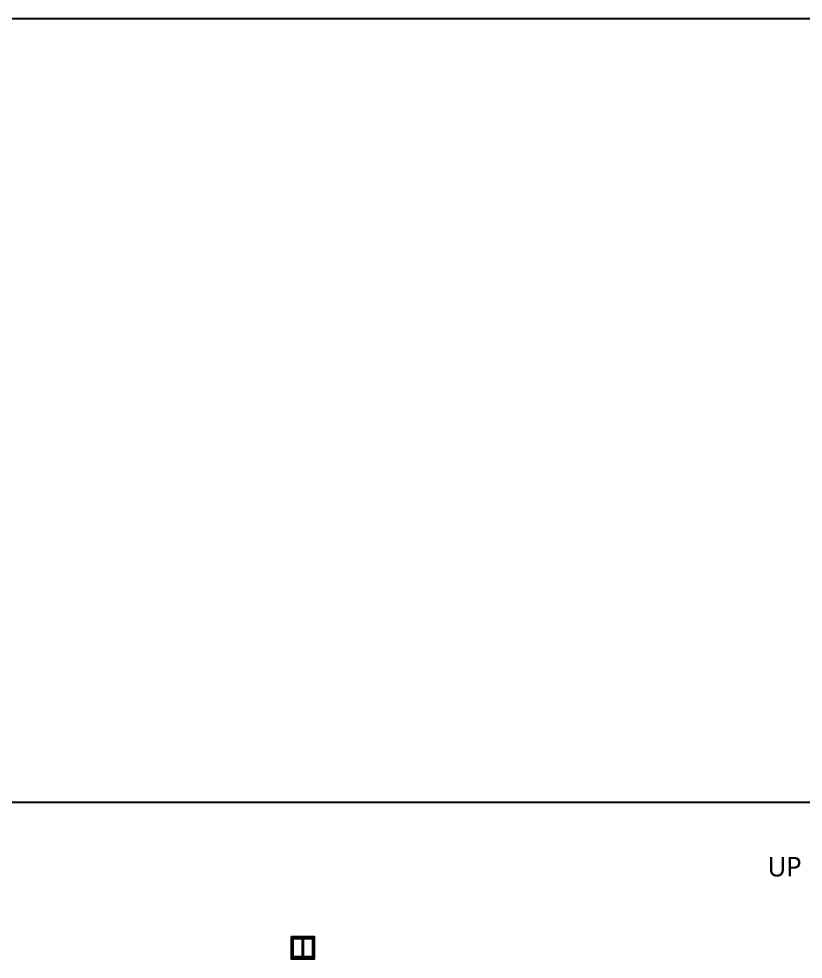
# Model space of a CAD drawing. Header units: millimetres. Extents: x 0 to 420500, y 0 to 297000.
# Drawn here: x 154358 to 166362, y 220235 to 234639 of the extents above; entities that cross this region are included whole.
import ezdxf
from ezdxf.enums import TextEntityAlignment as Align

# ---------------------------------------------------------------- set-up
doc = ezdxf.new("R2010")
doc.units = ezdxf.units.MM
doc.header["$LTSCALE"] = 500
doc.layers.add('BACK', color=8, linetype='Continuous')
doc.styles.add('스타일1', font='')
doc.styles.get('스타일1').set_extended_font_data('Malgun Gothic')

# ---------------------------------------------------------------- blocks, each defined once
blk = doc.blocks.new('S-SC11')
at = {"layer": 'BACK'}
for points in [[(-175, 175), (175, 175), (175, -175), (-175, -175)], [(-150, 150), (150, 150), (150, -150), (-150, -150)]]:
    blk.add_lwpolyline(points, close=True, dxfattribs=at)
blk.add_lwpolyline([(-150, -150), (-150, -135), (-23, -135, 0.414214), (-5, -117), (-5, 117, 0.414214), (-23, 135), (-150, 135), (-150, 150), (150, 150), (150, 135), (23, 135, 0.414214), (5, 117), (5, -117, 0.414214), (23, -135), (150, -135), (150, -150)], format="xyb", close=True, dxfattribs=at)

msp = doc.modelspace()

# ---------------------------------------------------------------- linework, layer by layer
at = {"layer": 'BACK'}
msp.add_lwpolyline([(124679, 222639), (168679, 222639), (168679, 234639), (124679, 234639)], close=True, dxfattribs=at)
msp.add_lwpolyline([(124679, 222639), (168679, 222639), (168679, 234639), (124679, 234639)], close=True, dxfattribs=at)

# ---------------------------------------------------------------- block references
msp.add_blockref('S-SC11', (158704, 220410), dxfattribs=at)

# ---------------------------------------------------------------- texts
at = {"layer": 'BACK', "style": '스타일1'}
msp.add_text('UP', height=300, dxfattribs=at).set_placement((166078, 221503), align=Align.CENTER)

doc.saveas('drawing.dxf')
